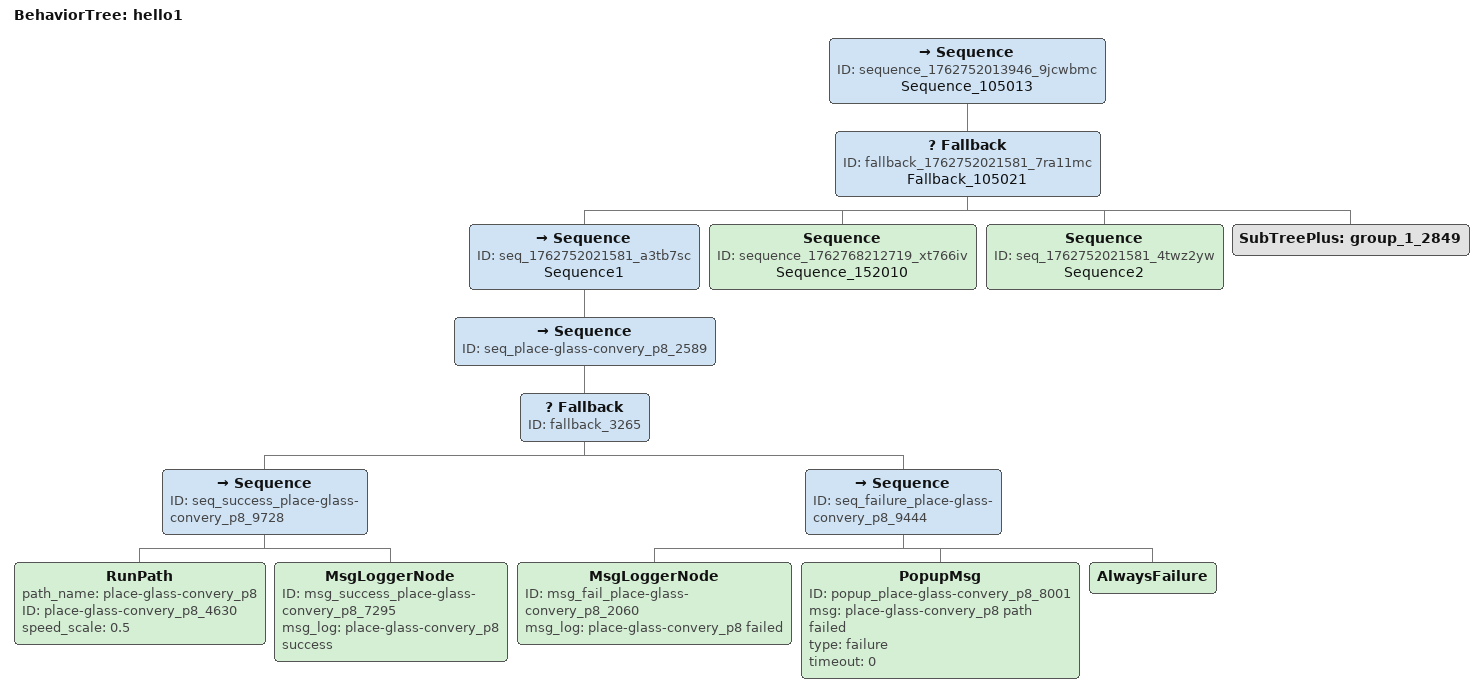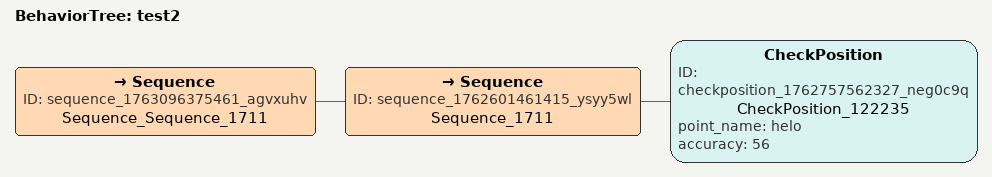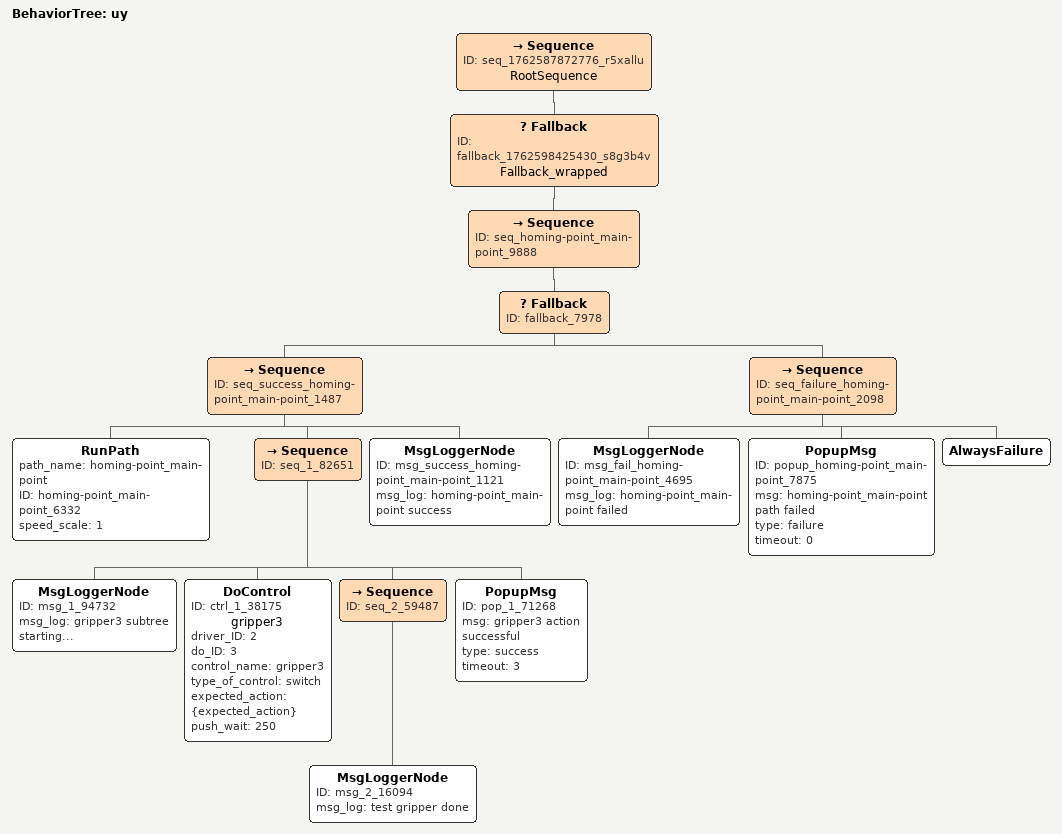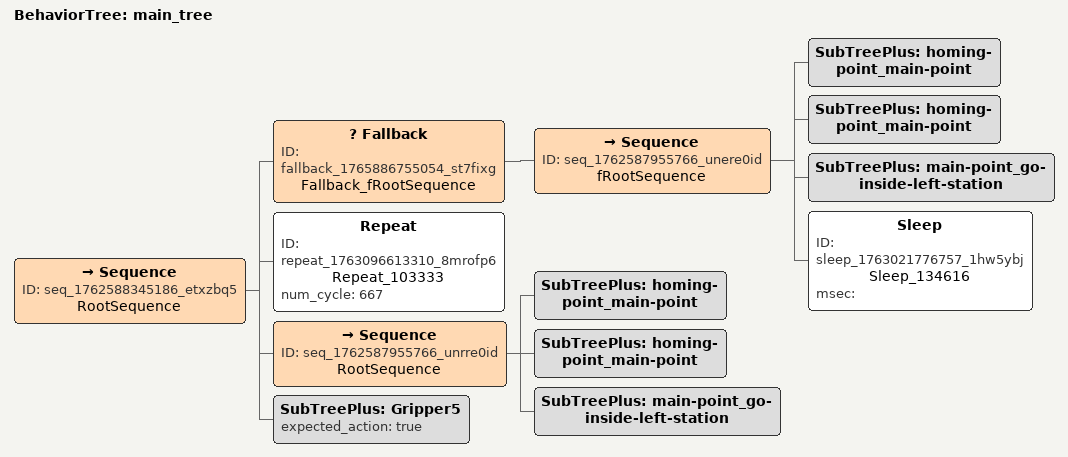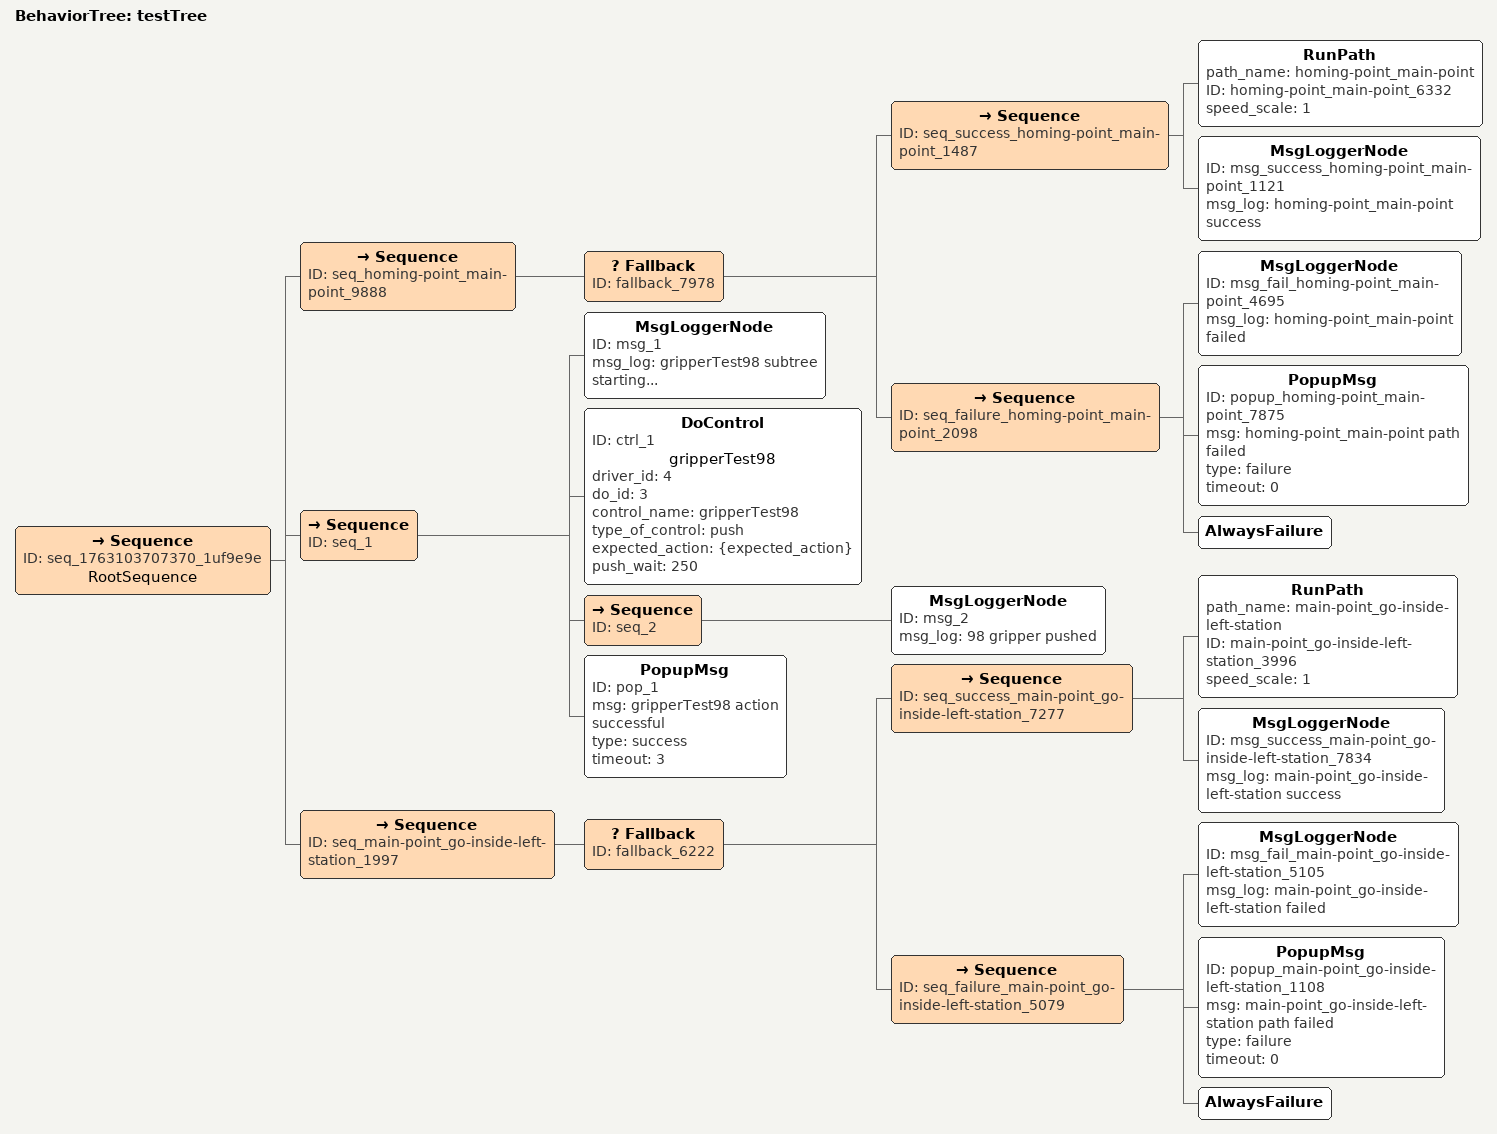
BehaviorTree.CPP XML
<?xml version="1.0" encoding="UTF-8"?>
<root BTCPP_format="4">
  <BehaviorTree ID="hello1">
    <Sequence ID="sequence_1762752013946_9jcwbmc" name="Sequence_105013">
      <Fallback ID="fallback_1762752021581_7ra11mc" name="Fallback_105021">
        <Sequence ID="seq_1762752021581_a3tb7sc" name="Sequence1">
          <Sequence ID="seq_place-glass-convery_p8_2589">
            <Fallback ID="fallback_3265">
              <Sequence ID="seq_success_place-glass-convery_p8_9728">
                <RunPath path_name="place-glass-convery_p8" ID="place-glass-convery_p8_4630" speed_scale="0.5"/>
                <MsgLoggerNode ID="msg_success_place-glass-convery_p8_7295" msg_log="place-glass-convery_p8 success"/>
              </Sequence>
              <Sequence ID="seq_failure_place-glass-convery_p8_9444">
                <MsgLoggerNode ID="msg_fail_place-glass-convery_p8_2060" msg_log="place-glass-convery_p8 failed"/>
                <PopupMsg ID="popup_place-glass-convery_p8_8001" msg="place-glass-convery_p8 path failed" type="failure" timeout="0"/>
                <AlwaysFailure/>
              </Sequence>
            </Fallback>
          </Sequence>
        </Sequence>
        <Sequence ID="sequence_1762768212719_xt766iv" name="Sequence_152010"/>
        <Sequence ID="seq_1762752021581_4twz2yw" name="Sequence2"/>
        <SubTreePlus ID="group_1_2849"/>
      </Fallback>
    </Sequence>
  </BehaviorTree>
  <BehaviorTree ID="test2">
    <Sequence ID="sequence_1763096375461_agvxuhv" name="Sequence_Sequence_1711">
      <Sequence ID="sequence_1762601461415_ysyy5wl" name="Sequence_1711">
        <CheckPosition ID="checkposition_1762757562327_neg0c9q" name="CheckPosition_122235" point_name="helo" accuracy="56"/>
      </Sequence>
    </Sequence>
  </BehaviorTree>
  <BehaviorTree ID="uy">
    <Sequence ID="seq_1762587872776_r5xallu" name="RootSequence">
      <Fallback ID="fallback_1762598425430_s8g3b4v" name="Fallback_wrapped">
        <Sequence ID="seq_homing-point_main-point_9888">
          <Fallback ID="fallback_7978">
            <Sequence ID="seq_success_homing-point_main-point_1487">
              <RunPath path_name="homing-point_main-point" ID="homing-point_main-point_6332" speed_scale="1"/>
              <Sequence ID="seq_1_82651">
                <MsgLoggerNode ID="msg_1_94732" msg_log="gripper3 subtree starting..."/>
                <DoControl ID="ctrl_1_38175" name="gripper3" driver_ID="2" do_ID="3" control_name="gripper3" type_of_control="switch" expected_action="{expected_action}" push_wait="250"/>
                <Sequence ID="seq_2_59487">
                  <MsgLoggerNode ID="msg_2_16094" msg_log="test gripper done"/>
                </Sequence>
                <PopupMsg ID="pop_1_71268" msg="gripper3 action successful" type="success" timeout="3"/>
              </Sequence>
              <MsgLoggerNode ID="msg_success_homing-point_main-point_1121" msg_log="homing-point_main-point success"/>
            </Sequence>
            <Sequence ID="seq_failure_homing-point_main-point_2098">
              <MsgLoggerNode ID="msg_fail_homing-point_main-point_4695" msg_log="homing-point_main-point failed"/>
              <PopupMsg ID="popup_homing-point_main-point_7875" msg="homing-point_main-point path failed" type="failure" timeout="0"/>
              <AlwaysFailure/>
            </Sequence>
          </Fallback>
        </Sequence>
      </Fallback>
    </Sequence>
  </BehaviorTree>
  <BehaviorTree ID="main_tree">
    <Sequence ID="seq_1762588345186_etxzbq5" name="RootSequence">
      <Fallback ID="fallback_1765886755054_st7fixg" name="Fallback_fRootSequence">
        <Sequence ID="seq_1762587955766_unere0id" name="fRootSequence">
          <SubTreePlus ID="homing-point_main-point"/>
          <SubTreePlus ID="homing-point_main-point"/>
          <SubTreePlus ID="main-point_go-inside-left-station"/>
          <Sleep ID="sleep_1763021776757_1hw5ybj" name="Sleep_134616" msec=""/>
        </Sequence>
      </Fallback>
      <Repeat ID="repeat_1763096613310_8mrofp6" name="Repeat_103333" num_cycle="667"/>
      <Sequence ID="seq_1762587955766_unrre0id" name="RootSequence">
        <SubTreePlus ID="homing-point_main-point"/>
        <SubTreePlus ID="homing-point_main-point"/>
        <SubTreePlus ID="main-point_go-inside-left-station"/>
      </Sequence>
      <SubTreePlus ID="Gripper5" expected_action="true"/>
    </Sequence>
  </BehaviorTree>
  <BehaviorTree ID="testTree">
    <Sequence ID="seq_1763103707370_1uf9e9e" name="RootSequence">
      <Sequence ID="seq_homing-point_main-point_9888">
        <Fallback ID="fallback_7978">
          <Sequence ID="seq_success_homing-point_main-point_1487">
            <RunPath path_name="homing-point_main-point" ID="homing-point_main-point_6332" speed_scale="1"/>
            <MsgLoggerNode ID="msg_success_homing-point_main-point_1121" msg_log="homing-point_main-point success"/>
          </Sequence>
          <Sequence ID="seq_failure_homing-point_main-point_2098">
            <MsgLoggerNode ID="msg_fail_homing-point_main-point_4695" msg_log="homing-point_main-point failed"/>
            <PopupMsg ID="popup_homing-point_main-point_7875" msg="homing-point_main-point path failed" type="failure" timeout="0"/>
            <AlwaysFailure/>
          </Sequence>
        </Fallback>
      </Sequence>
      <Sequence ID="seq_1">
        <MsgLoggerNode ID="msg_1" msg_log="gripperTest98 subtree starting..."/>
        <DoControl ID="ctrl_1" name="gripperTest98" driver_id="4" do_id="3" control_name="gripperTest98" type_of_control="push" expected_action="{expected_action}" push_wait="250"/>
        <Sequence ID="seq_2">
          <MsgLoggerNode ID="msg_2" msg_log="98 gripper pushed"/>
        </Sequence>
        <PopupMsg ID="pop_1" msg="gripperTest98 action successful" type="success" timeout="3"/>
      </Sequence>
      <Sequence ID="seq_main-point_go-inside-left-station_1997">
        <Fallback ID="fallback_6222">
          <Sequence ID="seq_success_main-point_go-inside-left-station_7277">
            <RunPath path_name="main-point_go-inside-left-station" ID="main-point_go-inside-left-station_3996" speed_scale="1"/>
            <MsgLoggerNode ID="msg_success_main-point_go-inside-left-station_7834" msg_log="main-point_go-inside-left-station success"/>
          </Sequence>
          <Sequence ID="seq_failure_main-point_go-inside-left-station_5079">
            <MsgLoggerNode ID="msg_fail_main-point_go-inside-left-station_5105" msg_log="main-point_go-inside-left-station failed"/>
            <PopupMsg ID="popup_main-point_go-inside-left-station_1108" msg="main-point_go-inside-left-station path failed" type="failure" timeout="0"/>
            <AlwaysFailure/>
          </Sequence>
        </Fallback>
      </Sequence>
    </Sequence>
  </BehaviorTree>
</root>
